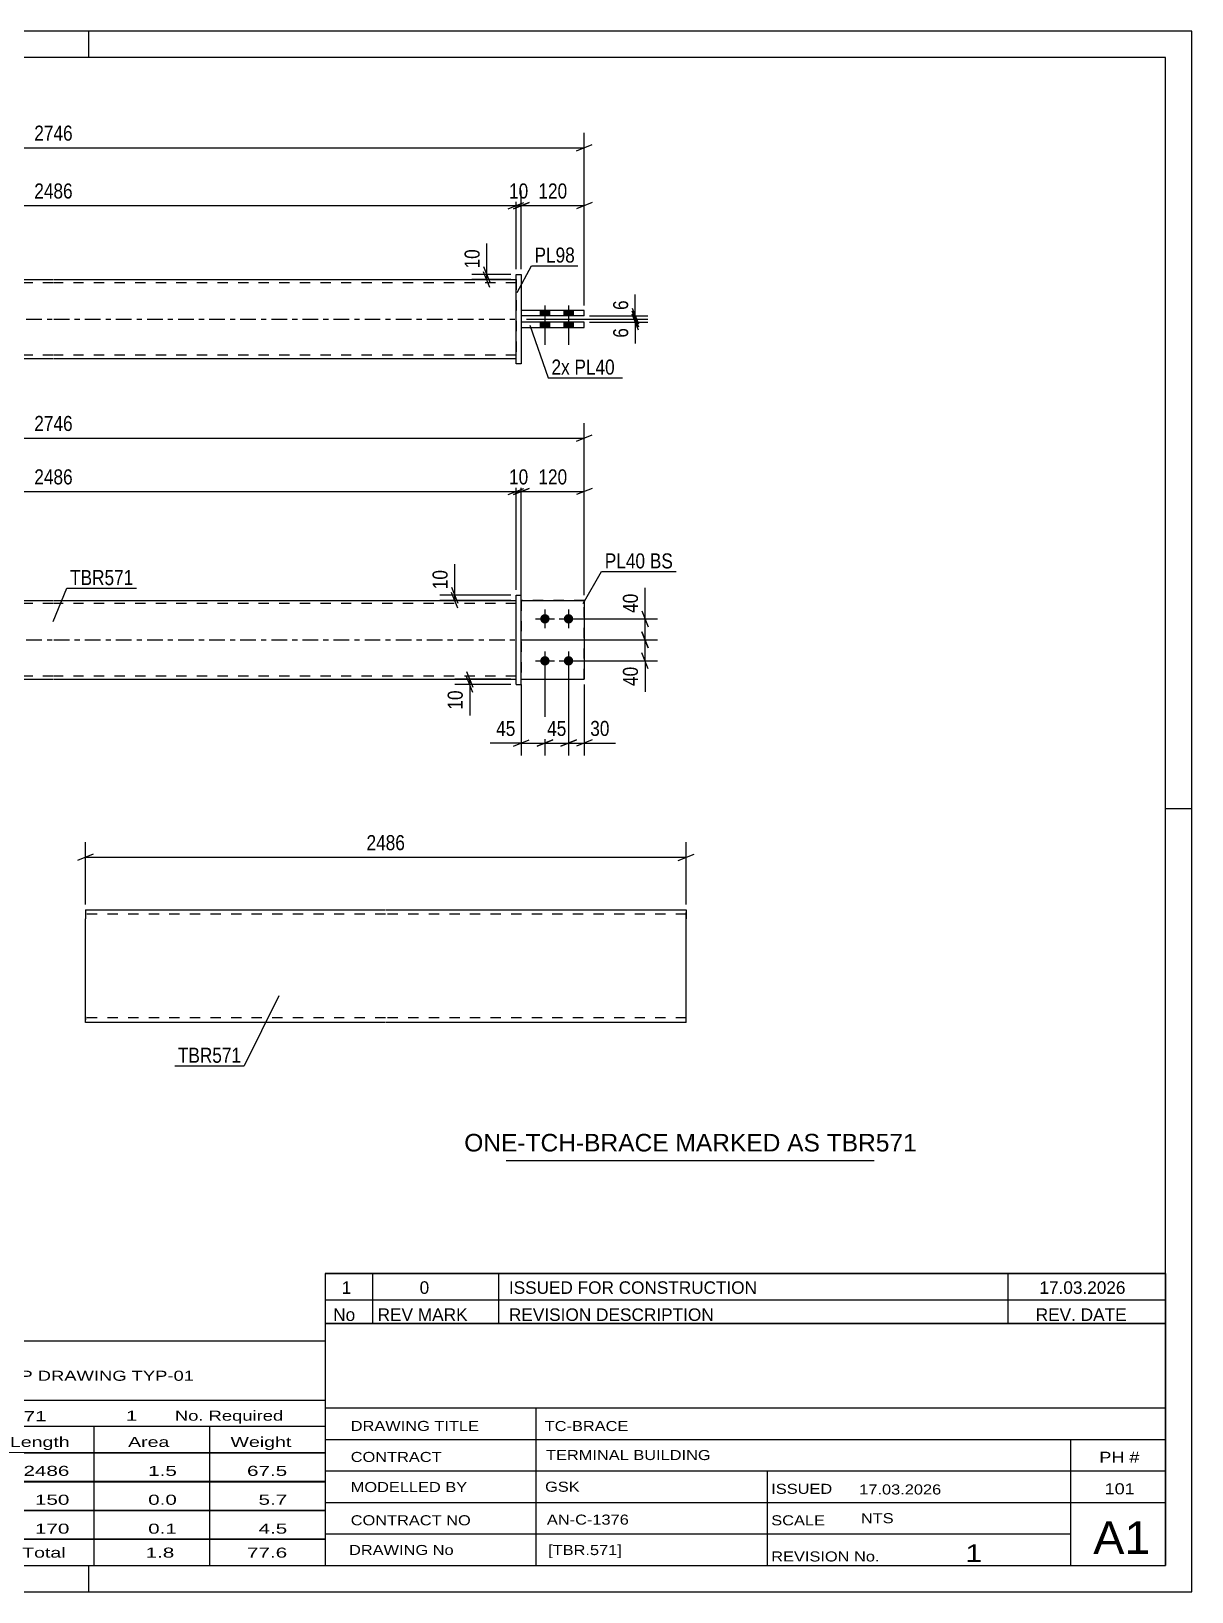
# Model space of a CAD drawing. Header units: millimetres. Extents: x 0 to 420, y 0 to 297.
# Drawn here: x 199.1 to 420, y 0 to 297 of the extents above; entities that cross this region are included whole.
import ezdxf

# ---------------------------------------------------------------- set-up
doc = ezdxf.new("R2010")
doc.units = ezdxf.units.MM
doc.linetypes.add('DXK_LINE_DOT2', pattern=[3.9198, 1.9599, -1.9599])
doc.linetypes.add('DXK_LINE_DOT3', pattern=[5.9187, 2.979, -0.9799, 0.9799, -0.9799])
doc.styles.add('Arial', font='ARIAL.TTF', dxfattribs={"height": 0.2})
doc.styles.add('Arial Narrow', font='ARIALN.TTF', dxfattribs={"height": 0.2})

# ---------------------------------------------------------------- blocks, each defined once
blk = doc.blocks.new('Unknown-582665812-1127')
at = {"color": 5, "linetype": 'Continuous'}
for p, q in [((420, 297), (0, 297)), ((210, 292), (210, 297)), ((420, 0), (420, 297)), ((415, 292), (5, 292)), ((415, 5), (415, 292)), ((420, 149), (415, 149)), ((5, 5), (415, 5)), ((210, 0), (210, 5)), ((0, 0), (420, 0))]:
    blk.add_line(p, q, dxfattribs=at)
blk = doc.blocks.new('Part-582665812-1392 - 1364')
at = {"color": 7, "linetype": 'DXK_LINE_DOT2'}
for p, q in [((304.35, 188.67), (292.35, 188.67)), ((292.35, 188.67), (292.35, 173.67)), ((304.35, 173.67), (304.35, 188.67)), ((292.35, 173.67), (304.35, 173.67))]:
    blk.add_line(p, q, dxfattribs=at)
blk = doc.blocks.new('Part-582665812-1413 - 1364')
at = {"color": 2, "linetype": 'Continuous'}
for p, q in [((291.35, 172.67), (291.35, 189.67)), ((291.35, 189.67), (292.35, 189.67)), ((292.35, 172.67), (292.35, 189.67)), ((291.35, 172.67), (292.35, 172.67))]:
    blk.add_line(p, q, dxfattribs=at)
blk = doc.blocks.new('Part-582665812-1397 - 1364')
at = {"color": 2, "linetype": 'Continuous'}
for p, q in [((292.35, 188.67), (304.35, 188.67)), ((304.35, 188.67), (304.35, 173.67)), ((292.35, 173.67), (304.35, 173.67))]:
    blk.add_line(p, q, dxfattribs=at)
at = {"color": 7, "linetype": 'DXK_LINE_DOT2'}
blk.add_line((292.35, 188.67), (292.35, 173.67), dxfattribs=at)
blk = doc.blocks.new('Part-582665812-1412 - 1364')
at = {"linetype": 'Continuous'}
blk.add_hatch(color=2, dxfattribs=at).paths.add_polyline_path([(145.25, 188.67), (144.45, 190.07), (146.05, 190.07)])
at = {"color": 2, "linetype": 'Continuous'}
for p, q in [((115.25, 188.67), (203.25, 188.67)), ((145.25, 188.67), (144.45, 190.07)), ((144.45, 190.07), (146.05, 190.07)), ((146.05, 190.07), (145.25, 188.67)), ((203.35, 188.67), (291.35, 188.67)), ((115.25, 173.67), (203.25, 173.67)), ((203.35, 173.67), (291.35, 173.67))]:
    blk.add_line(p, q, dxfattribs=at)
at = {"color": 7, "linetype": 'DXK_LINE_DOT2'}
for p, q in [((115.25, 173.67), (115.25, 188.67)), ((203.25, 188.07), (115.25, 188.07)), ((291.35, 188.07), (203.35, 188.07)), ((291.35, 173.67), (291.35, 188.67)), ((203.25, 174.27), (115.25, 174.27)), ((291.35, 174.27), (203.35, 174.27))]:
    blk.add_line(p, q, dxfattribs=at)
at = {"color": 7, "linetype": 'DXK_LINE_DOT3'}
for p, q in [((115.25, 181.17), (203.25, 181.17)), ((203.35, 181.17), (291.35, 181.17))]:
    blk.add_line(p, q, dxfattribs=at)
at = {"color": 2, "linetype": 'Continuous'}
blk.add_circle((145.25, 189.57), 1, dxfattribs=at)
blk = doc.blocks.new('Bolt-582665812-1425 - 1364')
at = {"linetype": 'Continuous'}
for points in [[(296.85, 186.07, -1), (296.85, 184.27, -1)], [(301.35, 186.07, -1), (301.35, 184.27, -1)], [(296.85, 178.07, -1), (296.85, 176.27, -1)], [(301.35, 178.07, -1), (301.35, 176.27, -1)]]:
    blk.add_hatch(color=1, dxfattribs=at).paths.add_polyline_path(points)
at = {"color": 1, "linetype": 'Continuous'}
for p, q in [((295.05, 185.17), (298.65, 185.17)), ((296.85, 186.97), (296.85, 183.37)), ((299.55, 185.17), (303.15, 185.17)), ((301.35, 186.97), (301.35, 183.37)), ((296.85, 178.97), (296.85, 175.37)), ((301.35, 178.97), (301.35, 175.37)), ((295.05, 177.17), (298.65, 177.17)), ((299.55, 177.17), (303.15, 177.17))]:
    blk.add_line(p, q, dxfattribs=at)
blk = doc.blocks.new('Part-582665812-1777 - 1756')
at = {"color": 2, "linetype": 'Continuous'}
for p, q in [((291.35, 233.72), (291.35, 250.72)), ((291.35, 250.72), (292.35, 250.72)), ((292.35, 250.72), (292.35, 233.72)), ((292.35, 233.72), (291.35, 233.72))]:
    blk.add_line(p, q, dxfattribs=at)
blk = doc.blocks.new('Bolt-582665812-1761 - 1756')
at = {"linetype": 'Continuous'}
for points in [[(297.75, 243.82), (295.95, 243.82), (295.95, 242.82), (297.75, 242.82)], [(297.75, 243.82), (295.95, 243.82), (295.95, 242.82), (297.75, 242.82)], [(302.25, 243.82), (300.45, 243.82), (300.45, 242.82), (302.25, 242.82)], [(302.25, 243.82), (300.45, 243.82), (300.45, 242.82), (302.25, 242.82)], [(297.75, 241.62), (295.95, 241.62), (295.95, 240.62), (297.75, 240.62)], [(297.75, 241.62), (295.95, 241.62), (295.95, 240.62), (297.75, 240.62)], [(302.25, 241.62), (300.45, 241.62), (300.45, 240.62), (302.25, 240.62)], [(302.25, 241.62), (300.45, 241.62), (300.45, 240.62), (302.25, 240.62)]]:
    blk.add_hatch(color=1, dxfattribs=at).paths.add_polyline_path(points)
at = {"color": 1, "linetype": 'Continuous'}
for p, q in [((295.95, 243.82), (295.95, 242.82)), ((295.95, 243.82), (295.95, 242.82)), ((296.85, 244.82), (296.85, 237.32)), ((296.85, 244.82), (296.85, 237.32)), ((297.75, 243.82), (297.75, 242.82)), ((297.75, 243.82), (297.75, 242.82)), ((300.45, 243.82), (300.45, 242.82)), ((300.45, 243.82), (300.45, 242.82)), ((301.35, 244.82), (301.35, 237.32)), ((301.35, 244.82), (301.35, 237.32)), ((302.25, 243.82), (302.25, 242.82)), ((302.25, 243.82), (302.25, 242.82)), ((295.95, 241.62), (295.95, 240.62)), ((295.95, 241.62), (295.95, 240.62)), ((297.75, 241.62), (297.75, 240.62)), ((297.75, 241.62), (297.75, 240.62)), ((300.45, 241.62), (300.45, 240.62)), ((300.45, 241.62), (300.45, 240.62)), ((302.25, 241.62), (302.25, 240.62)), ((302.25, 241.62), (302.25, 240.62))]:
    blk.add_line(p, q, dxfattribs=at)
blk = doc.blocks.new('Part-582665812-1782 - 1756')
at = {"color": 2, "linetype": 'Continuous'}
for p, q in [((304.35, 243.82), (292.35, 243.82)), ((304.35, 242.82), (304.35, 243.82)), ((304.35, 242.82), (292.35, 242.82))]:
    blk.add_line(p, q, dxfattribs=at)
at = {"color": 7, "linetype": 'DXK_LINE_DOT2'}
blk.add_line((292.35, 243.82), (292.35, 242.82), dxfattribs=at)
blk = doc.blocks.new('Part-582665812-1787 - 1756')
at = {"color": 2, "linetype": 'Continuous'}
for p, q in [((304.35, 241.62), (292.35, 241.62)), ((292.35, 240.62), (304.35, 240.62)), ((304.35, 240.62), (304.35, 241.62))]:
    blk.add_line(p, q, dxfattribs=at)
at = {"color": 7, "linetype": 'DXK_LINE_DOT2'}
blk.add_line((292.35, 241.62), (292.35, 240.62), dxfattribs=at)
blk = doc.blocks.new('Part-582665812-1792 - 1756')
at = {"linetype": 'Continuous'}
blk.add_hatch(color=2, dxfattribs=at).paths.add_polyline_path([(145.25, 242.22), (144.45, 243.62), (146.05, 243.62)])
at = {"color": 2, "linetype": 'Continuous'}
for p, q in [((115.25, 249.72), (203.25, 249.72)), ((203.35, 249.72), (291.35, 249.72)), ((145.25, 242.22), (144.45, 243.62)), ((144.45, 243.62), (146.05, 243.62)), ((146.05, 243.62), (145.25, 242.22)), ((115.25, 234.72), (203.25, 234.72)), ((203.35, 234.72), (291.35, 234.72))]:
    blk.add_line(p, q, dxfattribs=at)
at = {"color": 7, "linetype": 'DXK_LINE_DOT2'}
for p, q in [((115.25, 234.72), (115.25, 249.72)), ((291.35, 249.72), (291.35, 234.72)), ((203.25, 249.12), (115.25, 249.12)), ((291.35, 249.12), (203.35, 249.12)), ((203.25, 235.32), (115.25, 235.32)), ((291.35, 235.32), (203.35, 235.32))]:
    blk.add_line(p, q, dxfattribs=at)
at = {"color": 7, "linetype": 'DXK_LINE_DOT3'}
for p, q in [((115.25, 242.22), (203.25, 242.22)), ((203.35, 242.22), (291.35, 242.22))]:
    blk.add_line(p, q, dxfattribs=at)
at = {"color": 2, "linetype": 'Continuous'}
blk.add_circle((145.25, 243.12), 1, dxfattribs=at)
blk = doc.blocks.new('Part-582665812-2262 - 2256')
at = {"color": 2, "linetype": 'Continuous'}
for p, q in [((209.36, 129.79), (209.36, 128.07)), ((209.36, 129.79), (266.5, 129.79)), ((209.36, 109.41), (209.36, 128.07)), ((266.6, 129.79), (323.74, 129.79)), ((323.74, 129.79), (323.74, 129.65)), ((323.74, 129.65), (323.74, 128.07)), ((323.74, 108.36), (323.74, 128.07)), ((209.36, 108.49), (209.36, 109.41)), ((209.36, 108.36), (209.36, 108.49)), ((266.5, 108.36), (209.36, 108.36)), ((323.74, 108.36), (266.6, 108.36))]:
    blk.add_line(p, q, dxfattribs=at)
at = {"color": 7, "linetype": 'DXK_LINE_DOT2'}
for p, q in [((266.5, 128.93), (209.36, 128.93)), ((323.74, 128.93), (266.6, 128.93)), ((323.74, 128.07), (323.74, 129.28)), ((209.36, 109.41), (209.36, 108.86)), ((209.36, 109.21), (209.36, 109.28)), ((266.5, 109.21), (209.36, 109.21)), ((323.74, 109.21), (266.6, 109.21)), ((323.74, 109.21), (323.74, 109.28))]:
    blk.add_line(p, q, dxfattribs=at)
blk = doc.blocks.new('StraightDimension-582665812-1636 - 1364')
at = {"color": 7, "linetype": 'Continuous'}
for p, q in [((103.75, 220.17), (100.75, 218.97)), ((102.25, 189.67), (102.25, 222.42)), ((302.85, 218.97), (305.85, 220.17)), ((304.35, 189.67), (304.35, 222.42)), ((102.25, 219.57), (304.35, 219.57))]:
    blk.add_line(p, q, dxfattribs=at)
at = {"color": 0}
blk.add_wipeout([(207.56, 220.32), (207.56, 224.52), (199.04, 224.52), (199.04, 220.32)], dxfattribs=at)
at = {"color": 3, "style": 'Arial Narrow'}
blk.add_text('2746', height=2.863, dxfattribs=at).set_placement((199.64, 220.92))
blk = doc.blocks.new('StraightDimension-582665812-1489 - 1364')
at = {"color": 7, "linetype": 'Continuous'}
for p, q in [((292.35, 181.17), (318.31, 181.17)), ((315.31, 182.67), (316.51, 179.67)), ((315.91, 177.17), (315.91, 181.17)), ((316.51, 175.67), (315.31, 178.67)), ((302.35, 177.17), (318.31, 177.17))]:
    blk.add_line(p, q, dxfattribs=at)
at = {"color": 0}
blk.add_wipeout([(315.16, 176.65), (310.96, 176.65), (310.96, 171.79), (315.16, 171.79)], dxfattribs=at)
at = {"color": 7, "linetype": 'Continuous'}
blk.add_line((315.91, 177.17), (315.91, 171.27), dxfattribs=at)
blk.add_line((315.91, 177.17), (315.91, 171.27), dxfattribs=at)
at = {"color": 3, "style": 'Arial Narrow'}
blk.add_text('40', height=2.863, rotation=90.0002, dxfattribs=at).set_placement((314.56, 172.39))
blk = doc.blocks.new('StraightDimension-582665812-1683 - 1364')
at = {"color": 7, "linetype": 'Continuous'}
for p, q in [((115.25, 190.67), (115.25, 212.25)), ((291.35, 190.67), (291.35, 212.25)), ((116.75, 210), (113.75, 208.8)), ((115.25, 209.4), (291.35, 209.4)), ((289.85, 208.8), (292.85, 210))]:
    blk.add_line(p, q, dxfattribs=at)
at = {"color": 0}
blk.add_wipeout([(207.56, 210.15), (207.56, 214.35), (199.04, 214.35), (199.04, 210.15)], dxfattribs=at)
at = {"color": 3, "style": 'Arial Narrow'}
blk.add_text('2486', height=2.863, dxfattribs=at).set_placement((199.64, 210.75))
blk = doc.blocks.new('StraightDimension-582665812-1459 - 1364')
at = {"color": 7, "linetype": 'Continuous'}
for p, q in [((279.07, 191.17), (280.27, 188.17)), ((280.27, 187.17), (279.07, 190.17)), ((290.35, 189.67), (276.82, 189.67)), ((290.35, 188.67), (276.82, 188.67)), ((279.67, 188.67), (279.67, 189.67))]:
    blk.add_line(p, q, dxfattribs=at)
at = {"color": 0}
blk.add_wipeout([(278.92, 195.06), (274.72, 195.06), (274.72, 190.2), (278.92, 190.2)], dxfattribs=at)
at = {"color": 7, "linetype": 'Continuous'}
blk.add_line((279.67, 189.67), (279.67, 195.58), dxfattribs=at)
blk.add_line((279.67, 189.67), (279.67, 195.58), dxfattribs=at)
at = {"color": 3, "style": 'Arial Narrow'}
blk.add_text('10', height=2.863, rotation=90.0002, dxfattribs=at).set_placement((278.32, 190.8))
blk = doc.blocks.new('StraightDimension-582665812-1470 - 1364')
at = {"color": 7, "linetype": 'Continuous'}
for p, q in [((302.35, 185.17), (318.31, 185.17)), ((315.31, 186.67), (316.51, 183.67)), ((315.91, 181.17), (315.91, 185.17)), ((292.35, 181.17), (318.31, 181.17)), ((316.51, 179.67), (315.31, 182.67))]:
    blk.add_line(p, q, dxfattribs=at)
at = {"color": 0}
blk.add_wipeout([(315.16, 190.56), (310.96, 190.56), (310.96, 185.7), (315.16, 185.7)], dxfattribs=at)
at = {"color": 7, "linetype": 'Continuous'}
blk.add_line((315.91, 185.17), (315.91, 191.08), dxfattribs=at)
blk.add_line((315.91, 185.17), (315.91, 191.08), dxfattribs=at)
at = {"color": 3, "style": 'Arial Narrow'}
blk.add_text('40', height=2.863, rotation=90.0002, dxfattribs=at).set_placement((314.56, 186.3))
blk = doc.blocks.new('StraightDimension-582665812-1517 - 1364')
at = {"color": 7, "linetype": 'Continuous'}
for p, q in [((296.85, 176.17), (296.85, 159.13)), ((292.35, 172.67), (292.35, 159.13)), ((290.85, 160.93), (293.85, 162.13)), ((292.35, 161.53), (296.85, 161.53)), ((298.35, 162.13), (295.35, 160.93))]:
    blk.add_line(p, q, dxfattribs=at)
at = {"color": 0}
blk.add_wipeout([(291.83, 162.28), (291.83, 166.48), (286.97, 166.48), (286.97, 162.28)], dxfattribs=at)
at = {"color": 7, "linetype": 'Continuous'}
blk.add_line((292.35, 161.53), (286.44, 161.53), dxfattribs=at)
blk.add_line((292.35, 161.53), (286.44, 161.53), dxfattribs=at)
at = {"color": 3, "style": 'Arial Narrow'}
blk.add_text('45', height=2.863, dxfattribs=at).set_placement((287.57, 162.88))
blk = doc.blocks.new('StraightDimension-582665812-1530 - 1364')
at = {"color": 7, "linetype": 'Continuous'}
for p, q in [((296.85, 176.17), (296.85, 159.13)), ((301.35, 176.17), (301.35, 159.13)), ((295.35, 160.93), (298.35, 162.13)), ((296.85, 161.53), (301.35, 161.53)), ((302.85, 162.13), (299.85, 160.93))]:
    blk.add_line(p, q, dxfattribs=at)
at = {"color": 0}
blk.add_wipeout([(301.53, 162.28), (301.53, 166.48), (296.67, 166.48), (296.67, 162.28)], dxfattribs=at)
at = {"color": 3, "style": 'Arial Narrow'}
blk.add_text('45', height=2.863, dxfattribs=at).set_placement((297.27, 162.88))
blk = doc.blocks.new('StraightDimension-582665812-1540 - 1364')
at = {"color": 7, "linetype": 'Continuous'}
for p, q in [((301.35, 176.17), (301.35, 159.13)), ((304.35, 172.67), (304.35, 159.13)), ((299.85, 160.93), (302.85, 162.13)), ((301.35, 161.53), (304.35, 161.53)), ((305.85, 162.13), (302.85, 160.93))]:
    blk.add_line(p, q, dxfattribs=at)
at = {"color": 0}
blk.add_wipeout([(309.73, 162.28), (309.73, 166.48), (304.88, 166.48), (304.88, 162.28)], dxfattribs=at)
at = {"color": 7, "linetype": 'Continuous'}
blk.add_line((304.35, 161.53), (310.26, 161.53), dxfattribs=at)
blk.add_line((304.35, 161.53), (310.26, 161.53), dxfattribs=at)
at = {"color": 3, "style": 'Arial Narrow'}
blk.add_text('30', height=2.863, dxfattribs=at).set_placement((305.48, 162.88))
blk = doc.blocks.new('StraightDimension-582665812-1554 - 1364')
at = {"color": 7, "linetype": 'Continuous'}
for p, q in [((290.35, 173.67), (279.7, 173.67)), ((290.35, 172.67), (279.7, 172.67)), ((281.95, 175.17), (283.15, 172.17)), ((283.15, 171.17), (281.95, 174.17)), ((282.55, 172.67), (282.55, 173.67))]:
    blk.add_line(p, q, dxfattribs=at)
at = {"color": 0}
blk.add_wipeout([(281.8, 172.15), (277.6, 172.15), (277.6, 167.29), (281.8, 167.29)], dxfattribs=at)
at = {"color": 7, "linetype": 'Continuous'}
blk.add_line((282.55, 172.67), (282.55, 166.77), dxfattribs=at)
blk.add_line((282.55, 172.67), (282.55, 166.77), dxfattribs=at)
at = {"color": 3, "style": 'Arial Narrow'}
blk.add_text('10', height=2.863, rotation=90.0002, dxfattribs=at).set_placement((281.2, 167.89))
blk = doc.blocks.new('StraightDimension-582665812-1650 - 1364')
at = {"color": 7, "linetype": 'Continuous'}
for p, q in [((292.35, 189.67), (292.35, 212.25)), ((304.35, 189.67), (304.35, 212.25)), ((290.85, 208.8), (293.85, 210)), ((292.35, 209.4), (304.35, 209.4)), ((305.85, 210), (302.85, 208.8))]:
    blk.add_line(p, q, dxfattribs=at)
at = {"color": 0}
blk.add_wipeout([(301.69, 210.15), (301.69, 214.35), (295.01, 214.35), (295.01, 210.15)], dxfattribs=at)
at = {"color": 3, "style": 'Arial Narrow'}
blk.add_text('120', height=2.863, dxfattribs=at).set_placement((295.61, 210.75))
blk = doc.blocks.new('StraightDimension-582665812-1669 - 1364')
at = {"color": 7, "linetype": 'Continuous'}
for p, q in [((291.35, 190.67), (291.35, 212.25)), ((292.35, 189.67), (292.35, 212.25)), ((289.85, 208.8), (292.85, 210)), ((293.85, 210), (290.85, 208.8)), ((291.35, 209.4), (292.35, 209.4))]:
    blk.add_line(p, q, dxfattribs=at)
at = {"color": 0}
blk.add_wipeout([(294.28, 210.15), (294.28, 214.35), (289.42, 214.35), (289.42, 210.15)], dxfattribs=at)
at = {"color": 3, "style": 'Arial Narrow'}
blk.add_text('10', height=2.863, dxfattribs=at).set_placement((290.02, 210.75))
blk = doc.blocks.new('StraightDimension-582665812-1921 - 1756')
at = {"color": 7, "linetype": 'Continuous'}
for p, q in [((313.45, 244.32), (314.65, 241.32)), ((314.65, 240.72), (313.45, 243.72)), ((293.35, 242.22), (316.45, 242.22)), ((305.35, 242.82), (316.45, 242.82)), ((314.05, 242.22), (314.05, 242.82))]:
    blk.add_line(p, q, dxfattribs=at)
at = {"color": 0}
blk.add_wipeout([(313.3, 246.37), (309.1, 246.37), (309.1, 243.35), (313.3, 243.35)], dxfattribs=at)
at = {"color": 7, "linetype": 'Continuous'}
blk.add_line((314.05, 242.82), (314.05, 246.9), dxfattribs=at)
blk.add_line((314.05, 242.82), (314.05, 246.9), dxfattribs=at)
at = {"color": 3, "style": 'Arial Narrow'}
blk.add_text('6', height=2.86, rotation=90.0002, dxfattribs=at).set_placement((312.7, 243.95))
blk = doc.blocks.new('StraightDimension-582665812-1795 - 1756')
at = {"color": 7, "linetype": 'Continuous'}
for p, q in [((102.25, 244.82), (102.25, 277.67)), ((304.35, 244.82), (304.35, 277.67)), ((103.75, 275.42), (100.75, 274.22)), ((102.25, 274.82), (304.35, 274.82)), ((302.85, 274.22), (305.85, 275.42))]:
    blk.add_line(p, q, dxfattribs=at)
at = {"color": 0}
blk.add_wipeout([(207.56, 275.57), (207.56, 279.77), (199.04, 279.77), (199.04, 275.57)], dxfattribs=at)
at = {"color": 3, "style": 'Arial Narrow'}
blk.add_text('2746', height=2.863, dxfattribs=at).set_placement((199.64, 276.17))
blk = doc.blocks.new('StraightDimension-582665812-1826 - 1756')
at = {"color": 7, "linetype": 'Continuous'}
for p, q in [((116.75, 264.41), (113.75, 263.21)), ((115.25, 251.72), (115.25, 266.66)), ((289.85, 263.21), (292.85, 264.41)), ((291.35, 251.72), (291.35, 266.66)), ((115.25, 263.81), (291.35, 263.81))]:
    blk.add_line(p, q, dxfattribs=at)
at = {"color": 0}
blk.add_wipeout([(207.56, 264.56), (207.56, 268.76), (199.04, 268.76), (199.04, 264.56)], dxfattribs=at)
at = {"color": 3, "style": 'Arial Narrow'}
blk.add_text('2486', height=2.863, dxfattribs=at).set_placement((199.64, 265.16))
blk = doc.blocks.new('StraightDimension-582665812-1836 - 1756')
at = {"color": 7, "linetype": 'Continuous'}
for p, q in [((289.85, 263.21), (292.85, 264.41)), ((293.85, 264.41), (290.85, 263.21)), ((291.35, 251.72), (291.35, 266.66)), ((292.35, 251.72), (292.35, 266.66)), ((291.35, 263.81), (292.35, 263.81))]:
    blk.add_line(p, q, dxfattribs=at)
at = {"color": 0}
blk.add_wipeout([(294.28, 264.56), (294.28, 268.76), (289.42, 268.76), (289.42, 264.56)], dxfattribs=at)
at = {"color": 3, "style": 'Arial Narrow'}
blk.add_text('10', height=2.863, dxfattribs=at).set_placement((290.02, 265.16))
blk = doc.blocks.new('StraightDimension-582665812-1846 - 1756')
at = {"color": 7, "linetype": 'Continuous'}
for p, q in [((290.85, 263.21), (293.85, 264.41)), ((292.35, 251.72), (292.35, 266.66)), ((305.85, 264.41), (302.85, 263.21)), ((304.35, 244.82), (304.35, 266.66)), ((292.35, 263.81), (304.35, 263.81))]:
    blk.add_line(p, q, dxfattribs=at)
at = {"color": 0}
blk.add_wipeout([(301.69, 264.56), (301.69, 268.76), (295.01, 268.76), (295.01, 264.56)], dxfattribs=at)
at = {"color": 3, "style": 'Arial Narrow'}
blk.add_text('120', height=2.863, dxfattribs=at).set_placement((295.61, 265.16))
blk = doc.blocks.new('StraightDimension-582665812-1912 - 1756')
at = {"color": 7, "linetype": 'Continuous'}
for p, q in [((313.45, 243.72), (314.65, 240.72)), ((293.35, 242.22), (316.45, 242.22)), ((305.35, 241.62), (316.45, 241.62)), ((314.65, 240.12), (313.45, 243.12)), ((314.05, 241.62), (314.05, 242.22))]:
    blk.add_line(p, q, dxfattribs=at)
at = {"color": 0}
blk.add_wipeout([(313.3, 241.1), (309.1, 241.1), (309.1, 238.07), (313.3, 238.07)], dxfattribs=at)
at = {"color": 7, "linetype": 'Continuous'}
blk.add_line((314.05, 241.62), (314.05, 237.54), dxfattribs=at)
blk.add_line((314.05, 241.62), (314.05, 237.54), dxfattribs=at)
at = {"color": 3, "style": 'Arial Narrow'}
blk.add_text('6', height=2.86, rotation=90.0002, dxfattribs=at).set_placement((312.7, 238.67))
blk = doc.blocks.new('StraightDimension-582665812-1931 - 1756')
at = {"color": 7, "linetype": 'Continuous'}
for p, q in [((290.35, 250.72), (282.92, 250.72)), ((290.35, 249.72), (282.92, 249.72)), ((285.17, 252.22), (286.37, 249.22)), ((286.37, 248.22), (285.17, 251.22)), ((285.77, 249.72), (285.77, 250.72))]:
    blk.add_line(p, q, dxfattribs=at)
at = {"color": 0}
blk.add_wipeout([(285.02, 256.1), (280.82, 256.1), (280.82, 251.25), (285.02, 251.25)], dxfattribs=at)
at = {"color": 7, "linetype": 'Continuous'}
blk.add_line((285.77, 250.72), (285.77, 256.63), dxfattribs=at)
blk.add_line((285.77, 250.72), (285.77, 256.63), dxfattribs=at)
at = {"color": 3, "style": 'Arial Narrow'}
blk.add_text('10', height=2.863, rotation=90.0002, dxfattribs=at).set_placement((284.42, 251.85))
blk = doc.blocks.new('StraightDimension-582665812-2268 - 2256')
at = {"color": 7, "linetype": 'Continuous'}
for p, q in [((209.36, 130.79), (209.36, 142.64)), ((323.74, 130.79), (323.74, 142.64)), ((210.86, 140.39), (207.86, 139.19)), ((209.36, 139.79), (323.74, 139.79)), ((322.24, 139.19), (325.24, 140.39))]:
    blk.add_line(p, q, dxfattribs=at)
at = {"color": 0}
blk.add_wipeout([(270.8, 140.54), (270.8, 144.74), (262.29, 144.74), (262.29, 140.54)], dxfattribs=at)
at = {"color": 3, "style": 'Arial Narrow'}
blk.add_text('2486', height=2.863, dxfattribs=at).set_placement((262.89, 141.14))
blk = doc.blocks.new('Unknown-582665812-2898')
at = {"color": 7, "linetype": 'Continuous'}
for p, q in [((255, 51.05), (255, 5)), ((255, 51.05), (415, 51.05)), ((415, 51), (415, 5)), ((255, 35), (415, 35)), ((295.14, 35), (295.14, 5)), ((255, 29), (415, 29)), ((397, 5.05), (397, 29.05)), ((255, 23), (415, 23)), ((339.14, 23), (339.14, 5)), ((255, 17), (415, 17)), ((255, 11), (397, 11)), ((255, 5), (415, 5))]:
    blk.add_line(p, q, dxfattribs=at)
at = {"color": 7, "style": 'Arial Narrow'}
for s, height, width, p in [('DRAWING TITLE', 1.9089, 1.425378, (259.88, 30.61)), ('TC-BRACE', 1.909, 1.425378, (296.81, 30.59)), ('TERMINAL BUILDING', 1.9089, 1.425378, (297.06, 25.07)), ('CONTRACT', 1.909, 1.425378, (259.88, 24.71)), ('MODELLED BY', 1.9089, 1.425378, (259.88, 18.98)), ('GSK', 1.909, 1.425378, (296.88, 19.04)), ('ISSUED', 1.909, 1.425378, (339.94, 18.64)), ('17.03.2026', 1.909, 1.425378, (356.69, 18.52)), ('CONTRACT NO', 1.9089, 1.425378, (259.88, 12.66)), ('AN-C-1376', 1.909, 1.425378, (297.23, 12.78)), ('SCALE', 1.909, 1.425378, (339.94, 12.65)), ('A1', 6.204, 1.25, (401.24, 7.2)), ('DRAWING No', 1.909, 1.425378, (259.56, 7)), ('[TBR.571]', 1.909, 1.425378, (297.46, 6.99)), ('1', 3.34, 1.5, (376.91, 5.68)), ('REVISION No.', 1.9089, 1.425378, (339.94, 5.77))]:
    blk.add_text(s, height=height, dxfattribs=dict(at, width=width)).set_placement(p)
at = {"color": 7, "linetype": 'Continuous', "style": 'Arial Narrow'}
for s, height, width, p in [('PH #', 2.1, 1.42538, (402.4, 24.55)), ('101', 2.1, 1.42538, (403.41, 18.55)), ('NTS', 1.909, 1.425378, (357, 13.05))]:
    blk.add_text(s, height=height, dxfattribs=dict(at, width=width)).set_placement(p)
blk = doc.blocks.new('Unknown-582665812-2899')
at = {"color": 7, "linetype": 'Continuous'}
for p, q in [((255, 60.55), (415, 60.55)), ((415, 60.55), (255, 60.55)), ((255, 60.55), (255, 55.55)), ((264, 60.55), (264, 55.55)), ((288, 60.55), (288, 55.55)), ((385, 60.55), (385, 55.55)), ((415, 60.55), (415, 55.55)), ((255, 55.55), (415, 55.55)), ((255, 55.55), (255, 51.05)), ((255, 55.55), (415, 55.55)), ((264, 55.55), (264, 51.05)), ((288, 55.55), (288, 51.05)), ((385, 55.55), (385, 51.05)), ((415, 55.55), (415, 51.05)), ((415, 51.05), (255, 51.05))]:
    blk.add_line(p, q, dxfattribs=at)
at = {"color": 7, "linetype": 'Continuous', "style": 'Arial Narrow'}
for s, height, width, p in [('1', 2.39, 1.196471, (258.16, 56.7)), ('0', 2.39, 1.196471, (273, 56.7)), ('ISSUED FOR CONSTRUCTION', 2.3861, 1.196471, (290, 56.7)), ('17.03.2026', 2.386, 1.196471, (391, 56.7)), ('No', 2.386, 1.2, (256.54, 51.55)), ('REV MARK', 2.386, 1.2, (265, 51.55)), ('REVISION DESCRIPTION', 2.3861, 1.2, (290, 51.55)), ('REV. DATE', 2.386, 1.2, (390.28, 51.55))]:
    blk.add_text(s, height=height, dxfattribs=dict(at, width=width)).set_placement(p)
blk = doc.blocks.new('Unknown-582665812-2900')
at = {"color": 7, "linetype": 'Continuous'}
for p, q in [((95, 47.75), (255, 47.75)), ((95, 36.5), (95, 47.75)), ((255, 47.75), (255, 36.5)), ((95, 36.5), (255, 36.5)), ((95, 36.5), (95, 31.5)), ((255, 36.5), (255, 31.5)), ((95, 31.5), (255, 31.5)), ((95, 31.5), (95, 26.5)), ((119, 31.5), (119, 26.5)), ((154.5, 31.5), (154.5, 26.5)), ((180.5, 31.5), (180.5, 26.5)), ((193.5, 31.5), (193.5, 26.5)), ((211, 31.5), (211, 26.5)), ((233, 31.5), (233, 26.5)), ((255, 31.5), (255, 26.5)), ((95, 26.5), (255, 26.5)), ((95, 26.45), (95, 21.05)), ((95, 26.45), (255, 26.45)), ((119, 26.5), (119, 21)), ((154.5, 26.5), (154.5, 21)), ((180.5, 26.5), (180.5, 21)), ((193.5, 26.5), (193.5, 21)), ((211, 26.5), (211, 21)), ((233, 26.5), (233, 21)), ((255, 26.45), (255, 21.05)), ((95, 21.05), (255, 21.05)), ((95, 20.95), (95, 15.55)), ((95, 20.95), (255, 20.95)), ((119, 21), (119, 15.5)), ((154.5, 21), (154.5, 15.5)), ((180.5, 21), (180.5, 15.5)), ((193.5, 21), (193.5, 15.5)), ((211, 21), (211, 15.5)), ((233, 21), (233, 15.5)), ((255, 20.95), (255, 15.55)), ((95, 15.55), (255, 15.55)), ((95, 15.45), (95, 10.05)), ((95, 15.45), (255, 15.45)), ((119, 15.5), (119, 10)), ((154.5, 15.5), (154.5, 10)), ((180.5, 15.5), (180.5, 10)), ((193.5, 15.5), (193.5, 10)), ((211, 15.5), (211, 10)), ((233, 15.5), (233, 10)), ((255, 15.45), (255, 10.05)), ((95, 10.05), (255, 10.05)), ((95, 10), (255, 10)), ((95, 10), (95, 5)), ((211, 10), (211, 5)), ((233, 10), (233, 5)), ((255, 10), (255, 5)), ((95, 5), (255, 5))]:
    blk.add_line(p, q, dxfattribs=at)
at = {"color": 7, "style": 'Arial Narrow'}
for s, height, width, p in [('GENERAL NOTES & WELD DETAILS :', 2.8633, 1.4, (96.15, 40.06)), ('REFER TYP DRAWING TYP-01', 1.9089, 1.6, (179.7, 40.16)), ("MATERIAL LIST FOR ASSEMBLY MK'D", 1.9089, 1.6, (96.15, 32.56)), ('TBR571', 1.909, 1.794707, (187.59, 32.47)), ('1', 1.91, 1.794707, (217.08, 32.56)), ('No. Required', 1.9089, 1.6, (226.41, 32.56)), ('Mark', 1.909, 1.7, (96.34, 27.5)), ('Profile', 1.909, 1.7, (129.41, 27.5)), ('Material', 1.909, 1.7, (159.54, 27.56)), ('No.', 1.909, 1.7, (184.5, 27.56)), ('Length', 1.909, 1.7, (195, 27.56)), ('Area', 1.909, 1.7, (217.5, 27.56)), ('Weight', 1.909, 1.7, (237, 27.56))]:
    blk.add_text(s, height=height, dxfattribs=dict(at, width=width)).set_placement(p)
at = {"color": 7, "linetype": 'Continuous', "style": 'Arial Narrow'}
for s, height, width, p in [('TBR571', 1.909, 1.794707, (96.5, 22.06)), ('SHS150*6', 1.909, 1.794707, (121, 22.06)), ('E350', 1.909, 1.794707, (160.74, 22.06)), ('1', 1.91, 1.794707, (184.86, 22.06)), ('2486', 1.909, 1.794707, (197.58, 22.06)), ('1.5', 1.909, 1.794707, (221.32, 22.06)), ('67.5', 1.909, 1.794707, (240.14, 22.06)), ('PL40', 1.909, 1.794707, (96.5, 16.56)), ('PL10*120', 1.909, 1.794707, (121, 16.56)), ('E350', 1.909, 1.794707, (160.74, 16.56)), ('4', 1.91, 1.794707, (184.86, 16.56)), ('150', 1.909, 1.794707, (199.77, 16.56)), ('0.0', 1.909, 1.794707, (221.32, 16.56)), ('5.7', 1.909, 1.794707, (242.33, 16.56)), ('PL98', 1.909, 1.794707, (96.5, 11.06)), ('PL10*170', 1.909, 1.794707, (121, 11.06)), ('E350', 1.909, 1.794707, (160.74, 11.06)), ('2', 1.91, 1.794707, (184.86, 11.06)), ('170', 1.909, 1.794707, (199.77, 11.06)), ('0.1', 1.909, 1.794707, (221.32, 11.06)), ('4.5', 1.909, 1.794707, (242.33, 11.06)), ('Total', 1.909, 1.7, (197.33, 6.5)), ('1.8', 1.909, 1.794707, (220.83, 6.5)), ('77.6', 1.909, 1.794707, (240.14, 6.5))]:
    blk.add_text(s, height=height, dxfattribs=dict(at, width=width)).set_placement(p)
blk = doc.blocks.new('Unknown-582665812-2901')
at = {"color": 7, "linetype": 'Continuous'}
blk.add_line((289.5, 82.05), (359.5, 82.05), dxfattribs=at)
at = {"color": 7, "style": 'Arial'}
blk.add_text('ONE-TCH-BRACE MARKED AS TBR571', height=3.3428, dxfattribs=at).set_placement((281.49, 83.8))
blk = doc.blocks.new('Mark-582665812-1408 - 1364')
at = {"color": 0}
blk.add_wipeout([(218.51, 191.59), (218.51, 194.59), (206.45, 194.59), (206.45, 191.59)], dxfattribs=at)
blk.add_wipeout([(218.51, 191.59), (218.51, 194.59), (206.45, 194.59), (206.45, 191.59)], dxfattribs=at)
at = {"color": 30, "linetype": 'Continuous'}
for p, q in [((203.25, 184.64), (205.85, 190.99)), ((205.85, 190.99), (219.11, 190.99))]:
    blk.add_line(p, q, dxfattribs=at)
at = {"color": 3, "style": 'Arial Narrow'}
blk.add_text('TBR571', height=2.863, dxfattribs=at).set_placement((206.45, 191.59))
blk = doc.blocks.new('MarkSet-582665812-1747 - 1364')
at = {"color": 0}
blk.add_wipeout([(315.93, 194.76), (315.93, 197.76), (308.25, 197.76), (308.25, 194.76)], dxfattribs=at)
blk.add_wipeout([(315.93, 194.76), (315.93, 197.76), (308.25, 197.76), (308.25, 194.76)], dxfattribs=at)
at = {"color": 30, "linetype": 'Continuous'}
blk.add_line((304.15, 188.1), (307.65, 194.16), dxfattribs=at)
at = {"color": 0}
blk.add_wipeout([(321.21, 194.76), (321.21, 197.76), (316.83, 197.76), (316.83, 194.76)], dxfattribs=at)
blk.add_wipeout([(321.21, 194.76), (321.21, 197.76), (316.83, 197.76), (316.83, 194.76)], dxfattribs=at)
at = {"color": 30, "linetype": 'Continuous'}
blk.add_line((307.65, 194.16), (321.81, 194.16), dxfattribs=at)
at = {"color": 3, "style": 'Arial Narrow'}
for s, p in [('PL40', (308.25, 194.76)), ('BS', (316.83, 194.76))]:
    blk.add_text(s, height=2.863, dxfattribs=at).set_placement(p)
blk = doc.blocks.new('Mark-582665812-1773 - 1756')
at = {"color": 0}
blk.add_wipeout([(302.54, 252.97), (302.54, 255.97), (294.87, 255.97), (294.87, 252.97)], dxfattribs=at)
blk.add_wipeout([(302.54, 252.97), (302.54, 255.97), (294.87, 255.97), (294.87, 252.97)], dxfattribs=at)
at = {"color": 30, "linetype": 'Continuous'}
for p, q in [((291.58, 247.29), (294.27, 252.37)), ((294.27, 252.37), (303.14, 252.37))]:
    blk.add_line(p, q, dxfattribs=at)
at = {"color": 3, "style": 'Arial Narrow'}
blk.add_text('PL98', height=2.863, dxfattribs=at).set_placement((294.87, 252.97))
blk = doc.blocks.new('MarkSet-582665812-1969 - 1756')
at = {"color": 0}
blk.add_wipeout([(301.57, 231.65), (301.57, 234.65), (298.1, 234.65), (298.1, 231.65)], dxfattribs=at)
blk.add_wipeout([(301.57, 231.65), (301.57, 234.65), (298.1, 234.65), (298.1, 231.65)], dxfattribs=at)
at = {"color": 30, "linetype": 'Continuous'}
blk.add_line((293.97, 241.08), (297.5, 231.05), dxfattribs=at)
at = {"color": 0}
blk.add_wipeout([(310.15, 231.65), (310.15, 234.65), (302.47, 234.65), (302.47, 231.65)], dxfattribs=at)
blk.add_wipeout([(310.15, 231.65), (310.15, 234.65), (302.47, 234.65), (302.47, 231.65)], dxfattribs=at)
at = {"color": 30, "linetype": 'Continuous'}
blk.add_line((297.5, 231.05), (311.65, 231.05), dxfattribs=at)
at = {"color": 3, "style": 'Arial Narrow'}
for s, p in [('2x', (298.1, 231.65)), ('PL40', (302.47, 231.65))]:
    blk.add_text(s, height=2.863, dxfattribs=at).set_placement(p)
blk = doc.blocks.new('Mark-582665812-2258 - 2256')
at = {"color": 0}
blk.add_wipeout([(239.02, 100.68), (239.02, 103.68), (226.97, 103.68), (226.97, 100.68)], dxfattribs=at)
blk.add_wipeout([(239.02, 100.68), (239.02, 103.68), (226.97, 103.68), (226.97, 100.68)], dxfattribs=at)
at = {"color": 30, "linetype": 'Continuous'}
for p in [(246.21, 113.4), (226.37, 100.08)]:
    blk.add_line(p, (239.62, 100.08), dxfattribs=at)
at = {"color": 3, "style": 'Arial Narrow'}
blk.add_text('TBR571', height=2.863, dxfattribs=at).set_placement((226.97, 100.68))

msp = doc.modelspace()

# ---------------------------------------------------------------- block references
for name in ['Unknown-582665812-1127', 'Part-582665812-1792 - 1756', 'Part-582665812-1777 - 1756', 'Part-582665812-1782 - 1756', 'Bolt-582665812-1761 - 1756', 'Part-582665812-1787 - 1756', 'Part-582665812-1412 - 1364', 'Part-582665812-1413 - 1364', 'Part-582665812-1392 - 1364', 'Part-582665812-1397 - 1364', 'Bolt-582665812-1425 - 1364', 'Part-582665812-2262 - 2256', 'Unknown-582665812-2901', 'Unknown-582665812-2899', 'Unknown-582665812-2898', 'Unknown-582665812-2900']:
    msp.add_blockref(name, (0, 0))

# ---------------------------------------------------------------- next in the draw order: block references
for name in ['StraightDimension-582665812-1921 - 1756', 'StraightDimension-582665812-1636 - 1364', 'StraightDimension-582665812-1489 - 1364', 'StraightDimension-582665812-2268 - 2256', 'Mark-582665812-2258 - 2256']:
    msp.add_blockref(name, (0, 0))

# ---------------------------------------------------------------- next in the draw order: block references
for name in ['StraightDimension-582665812-1795 - 1756', 'StraightDimension-582665812-1683 - 1364', 'StraightDimension-582665812-1517 - 1364']:
    msp.add_blockref(name, (0, 0))

# ---------------------------------------------------------------- next in the draw order: block references
for name in ['StraightDimension-582665812-1826 - 1756', 'Mark-582665812-1408 - 1364', 'StraightDimension-582665812-1459 - 1364', 'StraightDimension-582665812-1470 - 1364', 'StraightDimension-582665812-1530 - 1364', 'StraightDimension-582665812-1554 - 1364']:
    msp.add_blockref(name, (0, 0))

# ---------------------------------------------------------------- next in the draw order: block references
for name in ['StraightDimension-582665812-1836 - 1756', 'StraightDimension-582665812-1650 - 1364', 'StraightDimension-582665812-1540 - 1364']:
    msp.add_blockref(name, (0, 0))

# ---------------------------------------------------------------- next in the draw order: block references
for name in ['StraightDimension-582665812-1846 - 1756', 'StraightDimension-582665812-1669 - 1364', 'MarkSet-582665812-1747 - 1364']:
    msp.add_blockref(name, (0, 0))

# ---------------------------------------------------------------- next in the draw order: block references
for name in ['StraightDimension-582665812-1931 - 1756', 'StraightDimension-582665812-1912 - 1756']:
    msp.add_blockref(name, (0, 0))

# ---------------------------------------------------------------- next in the draw order: block references
for name in ['Mark-582665812-1773 - 1756', 'MarkSet-582665812-1969 - 1756']:
    msp.add_blockref(name, (0, 0))

doc.saveas('drawing.dxf')
